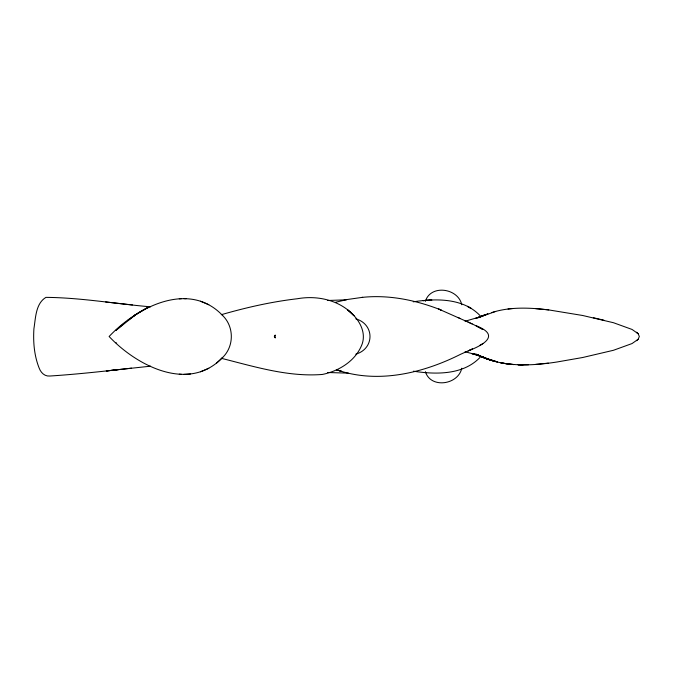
<?xml version="1.0" encoding="UTF-8"?>
<svg xmlns="http://www.w3.org/2000/svg" width="673" height="673" viewBox="0 0 673 673"><rect width="100%" height="100%" fill="white"/><g stroke="black" fill="none" stroke-linecap="round" stroke-linejoin="round"><path stroke-width="1.01" d="M461.762 368.224C458.347 384.805 430.686 388.994 425.386 371.673M425.386 301.327C430.686 284.006 458.347 288.195 461.762 304.776M465.077 351.76L479.344 355.529L471.647 353.518L485.898 358.061L474.011 353.788L487.933 359.121L479.639 355.908L485.645 358.431L493.031 360.728L482.793 357.237L497.49 361.981L485.645 358.431L476.131 354.175C500.948 367.433 530.206 366.179 557.118 361.973L582.641 357.514L613.473 350.28L632.04 343.558L638.122 339.301L639.35 336.5L638.122 333.699L632.04 329.442L613.473 322.72L582.641 315.486L548.545 309.883C529.634 307.637 509.907 306.661 491.534 312.634M222.704 315.587C188.877 279.875 136.56 307.393 109.119 336.5C136.51 365.574 188.566 392.998 222.452 357.649C234.28 346.418 234.28 326.582 222.452 315.351M481.027 356.32C464.177 375.139 436.34 374.684 413.415 371.193M636.641 340.698L638.122 339.301M216.496 363.184L222.704 357.413M123.361 324.05L116.067 330.25L136.139 314.325L128.097 320.197L129.906 318.851M336.416 369.822L341.665 371.37L336.365 369.729C377.36 384.106 422.644 373.322 460.332 354.41L472.505 348.934L468.273 350.852C483.121 345.173 501.065 335.364 476.282 325.85L483.021 329.526L472.631 324.1L438.476 308.957L441.151 310.043C416.2 300.158 388.767 294.496 361.914 297.407M479.824 345.367L482.894 343.592M355.79 354.183C374.726 348.715 374.726 324.285 355.79 318.817M200.461 371.782L208.798 368.282M465.077 321.24L481.405 316.478L475.878 318.253L487.933 313.879L477.855 317.74L495.665 311.439M221.282 314.703C246.225 307.502 271.606 301.723 297.416 298.736C317.58 295.136 339.915 300.166 354.006 315.721L347.487 309.799C357.674 317.412 366.558 330.561 362.251 343.743C356.21 360.467 339.251 371.075 322.409 374.44C288.12 377.2 254.192 366.541 221.282 358.297M335.533 302.278L347.234 299.51L362.671 297.315M413.23 301.824C436.197 298.332 464.092 297.803 481.002 316.647M131.538 368.139C104.374 371.227 77.185 374.272 49.886 376.022C44.721 376.586 40.885 372.716 39.211 368.215C34.214 355.739 33.061 342.044 33.919 328.727C35.652 318.035 35.61 303.515 45.941 297.373C80.92 297.651 115.722 303.876 150.584 306.821M118.297 369.612L106.3 370.949L150.584 366.179M508.039 309L513.053 308.486M548.335 363.134L535.607 364.362M179.279 298.812L181.575 298.661M190.451 373.995L183.864 374.373M327.65 300.495L346.359 299.813M528.583 364.749L522.526 364.867M348.446 373.153L327.65 372.506M183.864 298.627L186.135 298.719M179.279 374.188L181.575 374.339M535.607 308.638L548.722 309.908M132.421 304.936L105.653 301.967M603.95 320.205L593.342 317.732M200.461 301.218L208.798 304.718M467.987 322.022L472.185 323.982M458.204 317.555L459.987 318.422M116.067 342.75L116.665 343.264M274.836 336.138L275.257 337.93L274.298 336.5L275.257 335.07L274.836 336.138M138.806 312.55L133.675 316.007L147.782 307.435L138.806 312.55M484.543 314.981L479.639 317.092L485.645 314.569L484.543 314.981M431.738 300.057L423.073 300.646L431.738 300.057M522.887 364.867L518.101 364.791L522.887 364.867M513.869 364.573L508.039 364L513.869 364.573M507.131 363.883L500.577 362.73L507.131 363.883M495.665 361.561L487.79 359.146L495.665 361.561M471.184 308.461L467.466 306.358L471.184 308.461M636.641 332.302L638.063 333.657L636.641 332.302"/></g></svg>
